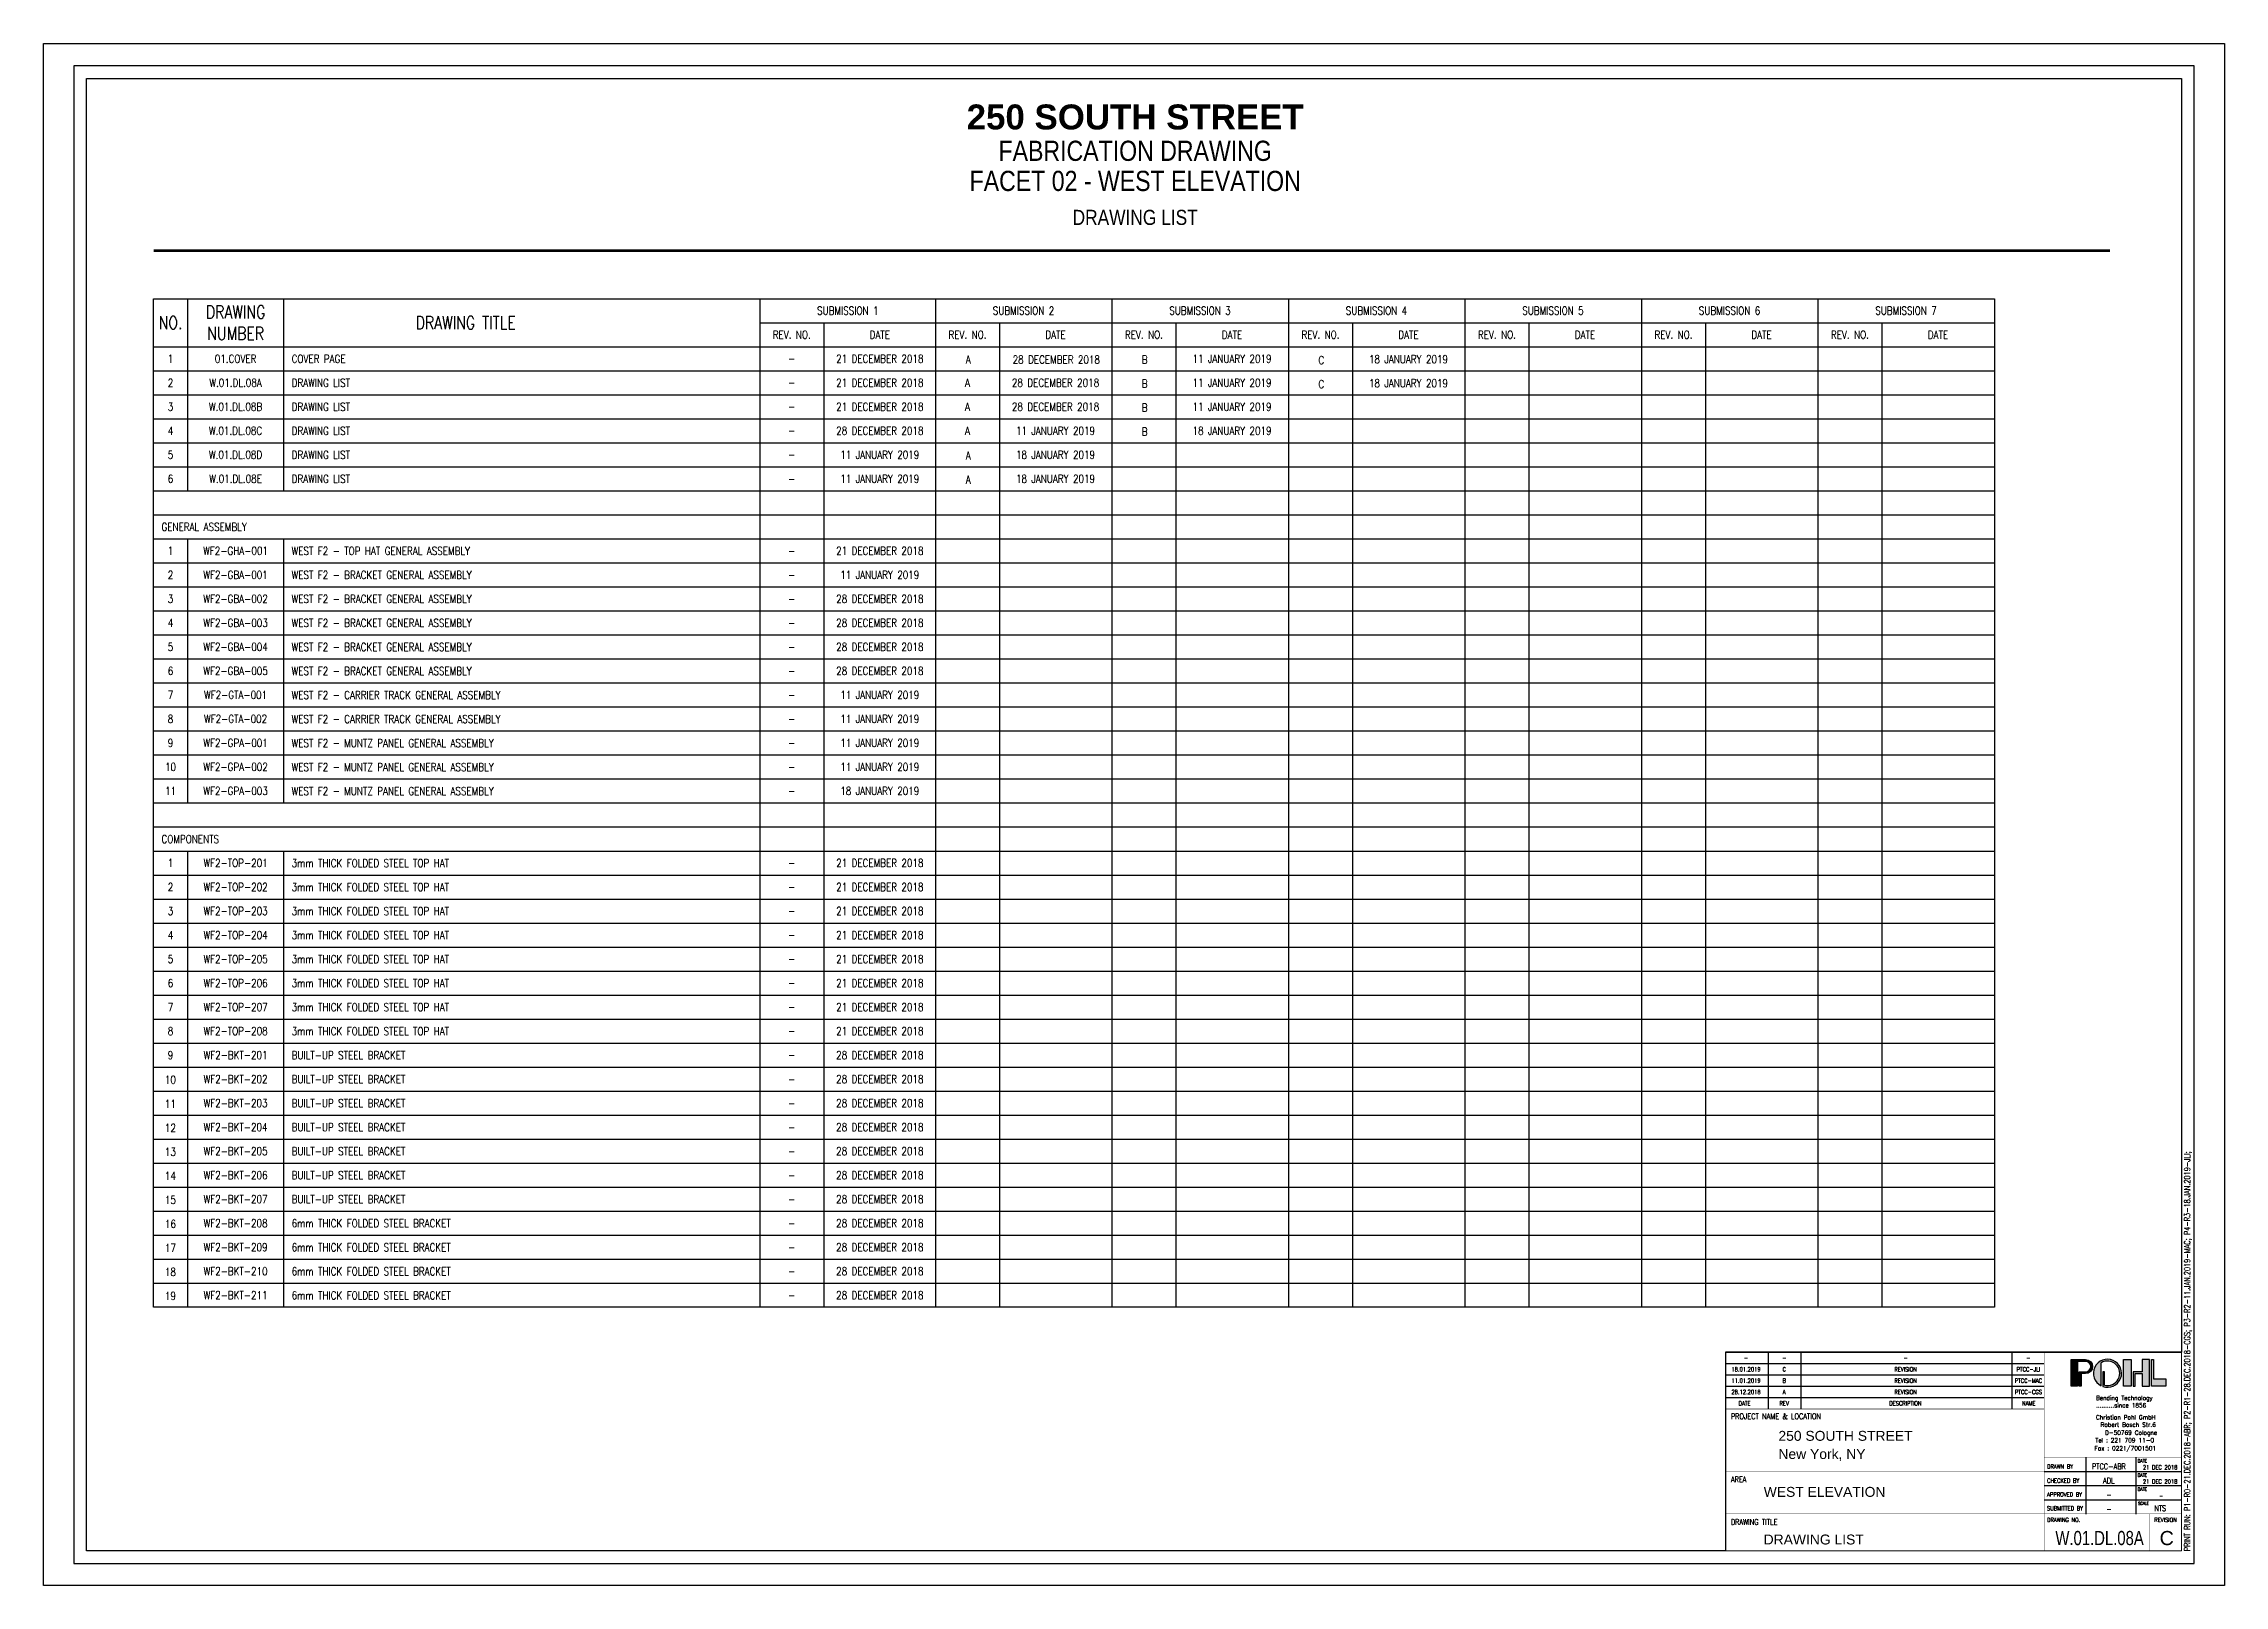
# Paper-space layout 'W.01.DL.08A' of a CAD drawing. Header units: inches. Extents: x -0.5 to 33.6, y -0.3 to 23.7.
# The model-space entities are those that its viewports show. They can reach past a viewport. Long polylines and large blocks are cut down to what shows.
import ezdxf
from ezdxf.enums import TextEntityAlignment as Align

# ---------------------------------------------------------------- set-up
doc = ezdxf.new("R2010")
doc.units = ezdxf.units.IN
doc.header["$MEASUREMENT"] = 0
doc.layers.get('Defpoints').update_dxf_attribs({"color": 250})
for name, color, linetype in [('Z-DIMN-1', 7, 'Continuous'), ('Z-SYMB', 7, 'Continuous'), ('Z-TEXT', 7, 'Continuous')]:
    doc.layers.add(name, color=color, linetype=linetype)
doc.styles.add('Austin', font='romans.shx', dxfattribs={"width": 0.8})
doc.styles.add('AUSTIN_BDR$0$RS8', font='romans.shx', dxfattribs={"width": 0.8})
doc.styles.add('POHL 2', font='arial.ttf')
doc.styles.add('ROMANS', font='romans.shx', dxfattribs={"width": 0.8, "bigfont": 'special.shx'})
doc.styles.get("Standard").update_dxf_attribs({"font": 'ARIALN.TTF'})

# ---------------------------------------------------------------- blocks, each defined once
blk = doc.blocks.new('POHL Germany LOGO A0')
for points in [[(12.4, -6.88), (12.4, -11.97), (13.05, -11.97), (13.05, -7.53), (14.62, -7.53, 1), (14.62, -2.57), (9.53, -2.57), (9.53, -11.97), (11.83, -11.97), (11.83, -3.22), (14.62, -3.22, -1), (14.62, -6.88)], [(21.32, -11.58), (21.32, -6.88), (20.66, -6.88), (20.66, -12.07, 31.872457), (20.09, -11.82), (20.09, -3.73, -1.507879)]]:
    blk.add_hatch(color=150).paths.add_polyline_path(points)
h = blk.add_hatch(color=150)
h.paths.add_polyline_path([(42.92, -11.96), (42.92, -9.34), (38.55, -9.34), (38.55, -2.53), (37.86, -2.53), (37.86, -11.96)])
h.paths.add_polyline_path([(34.62, -7.5), (34.62, -11.99), (37.12, -11.99), (37.12, -2.53), (34.62, -2.53), (34.62, -6.9), (32.12, -6.9), (31.43, -6.9), (31.43, -11.99), (32.12, -11.99), (32.12, -7.5)])
h.paths.add_polyline_path([(30.75, -2.56), (27.99, -2.56), (27.99, -11.99), (30.69, -11.99), (30.75, -11.92)])
at = {"color": 150}
for p, q in [((20.09, -11.82), (20.09, -3.73)), ((21.32, -6.88), (20.66, -6.88)), ((20.66, -6.88), (20.66, -12.07)), ((21.32, -11.58), (21.32, -6.88)), ((30.69, -11.99), (30.75, -11.92))]:
    blk.add_line(p, q, dxfattribs=at)
blk.add_lwpolyline([(12.4, -11.97), (12.4, -6.88), (14.62, -6.88, 1), (14.62, -3.22), (11.83, -3.22), (11.83, -11.97), (9.53, -11.97), (9.53, -2.57), (14.62, -2.57, -1), (14.62, -7.53), (13.05, -7.53), (13.05, -11.97)], format="xyb", close=True, dxfattribs=at)
for points in [[(27.99, -2.56), (30.75, -2.56), (30.75, -11.99), (27.99, -11.99)], [(34.62, -7.5), (34.62, -11.99), (37.12, -11.99), (37.12, -2.53), (34.62, -2.53), (34.62, -6.9), (32.12, -6.9), (31.43, -6.9), (31.43, -11.99), (32.12, -11.99), (32.12, -7.5)], [(42.92, -9.34), (42.92, -11.96), (37.86, -11.96), (37.86, -2.53), (38.55, -2.53), (38.55, -9.34)]]:
    blk.add_lwpolyline(points, close=True, dxfattribs=at)
for centre, radius, start, end in [((22.35, -7.4), 4.96, 250.17273, 242.98446), ((22.36, -7.4), 4.31, 255.97007, 121.76365)]:
    blk.add_arc(centre, radius, start, end, dxfattribs=at)
at = {"style": 'Austin'}
blk.add_text('Bending Technology', height=1.5, dxfattribs=at).set_placement((18.28, -16.84))
at = {"color": 7, "style": 'Austin'}
for s, p in [('Christian Pohl GmbH', (18.28, -23.67)), ('..........since 1856', (18.28, -19.45)), ('Tel : 221 709 11-0', (18.07, -31.77)), ('Robert Bosch Str.6', (19.91, -26.29)), ('D-50769 Cologne', (21.48, -29.11)), ('Fax : 0221/7001501', (17.78, -34.6))]:
    blk.add_text(s, height=1.5, dxfattribs=at).set_placement(p)
blk = doc.blocks.new('Title Block A1 Shop')
at = {"color": 1}
for p, q in [((655.08, 83.75), (836, 83.75)), ((672.06, 83.75), (672.06, 61.25)), ((684.99, 83.75), (684.99, 61.25)), ((768.59, 83.75), (768.59, 61.25)), ((655.08, 65.75), (781.45, 65.75)), ((798.04, 42.13), (798.04, 19.49)), ((817.88, 42.13), (817.88, 19.49))]:
    blk.add_line(p, q, dxfattribs=at)
at = {"color": 14}
for p, q in [((655.08, 79.25), (781.45, 79.25)), ((655.08, 74.75), (781.45, 74.75)), ((655.08, 70.25), (781.45, 70.25)), ((781.45, 36.5), (836, 36.5)), ((781.45, 30.88), (836, 30.88)), ((781.45, 25.25), (836, 25.25))]:
    blk.add_line(p, q, dxfattribs=at)
at = {"color": 8}
blk.add_lwpolyline([(841, 0), (841, 594), (0, 594), (0, 0)], close=True, dxfattribs=at)
at = {"color": 4, "lineweight": 30, "const_width": 0.225}
blk.add_lwpolyline([(836, 5), (836, 589), (5, 589), (5, 5)], close=True, dxfattribs=at)
at = {"color": 4, "const_width": 0.169}
blk.add_lwpolyline([(655.08, 83.75), (836, 83.75), (836, 5), (655.08, 5)], close=True, dxfattribs=at)
for points in [[(781.45, 83.75), (781.45, 5)], [(655.08, 61.25), (781.45, 61.25)], [(655.08, 36.5), (781.45, 36.5)], [(836, 42.13), (781.45, 42.13)], [(655.08, 19.63), (781.45, 19.63)], [(781.45, 19.63), (836, 19.63)], [(823.22, 19.63), (823.22, 5)]]:
    blk.add_lwpolyline(points, dxfattribs=at)
at = {"xscale": 1.125, "yscale": 1.125, "zscale": 1.125}
blk.add_blockref('POHL Germany LOGO A0', (781.45, 83.75), dxfattribs=at)
at = {"color": 8, "style": 'Austin', "width": 0.8}
for p in [(818.55, 39.99), (818.55, 34.36), (818.55, 28.74)]:
    blk.add_text('DATE', height=1.35, dxfattribs=at).set_placement(p)
at = {"color": 7, "style": 'Austin'}
for s, insert, char_height, attachment_point in [('DATE', (665.01, 63.5), 1.688, 6), ('REV', (678.34, 63.5), 1.688, 5), ('DESCRIPTION', (726.41, 63.5), 1.6875, 5), ('NAME', (775.37, 63.5), 1.688, 5)]:
    blk.add_mtext(s, dxfattribs=dict(at, insert=insert, char_height=char_height, attachment_point=attachment_point))
at = {"color": 8}
for s, insert, char_height, attachment_point, style in [('PROJECT NAME & LOCATION', (657.2, 58.34), 2.25, 4, 'Austin'), ('DRAWN BY', (782.61, 38.44), 1.688, 4, 'Austin'), ('AREA', (657.2, 33.32), 2.25, 4, 'Austin'), ('APPROVED BY', (782.61, 27.34), 1.6875, 4, 'Austin'), ('CHECKED BY', (782.61, 32.85), 1.688, 4, 'Austin'), ('DRAWING TITLE', (657.2, 16.43), 2.25, 4, 'Austin'), ('SUBMITTED BY', (782.61, 21.85), 1.6875, 4, 'Austin'), ('\\PDRAWING NO.', (782.61, 18.68), 1.6875, 4, 'AUSTIN_BDR$0$RS8'), ('\\PSCALE', (818.73, 24.8), 1.181, 4, 'Austin'), ('\\PREVISION', (829.61, 18.68), 1.688, 5, 'AUSTIN_BDR$0$RS8')]:
    blk.add_mtext(s, dxfattribs=dict(at, insert=insert, char_height=char_height, attachment_point=attachment_point, style=style))
at = {"color": 8, "style": 'Austin', "width": 0.8}
for tag, height, p in [('DATE_4', 1.69, (663.22, 81.5)), ('NUM_4', 1.69, (678.39, 81.5)), ('DESCRIPTION_4', 1.69, (726.48, 81.5)), ('NAME_4', 1.69, (775.23, 81.5)), ('DATE_3', 1.69, (663.22, 77)), ('DATE_2', 1.69, (663.22, 72.5)), ('NUM_3', 1.69, (678.39, 77)), ('NUM_2', 1.69, (678.39, 72.5)), ('DESCRIPTION_3', 1.69, (726.48, 77)), ('DESCRIPTION_2', 1.69, (726.48, 72.5)), ('NAME_3', 1.69, (775.23, 77)), ('NAME_2', 1.69, (775.23, 72.5)), ('DATE_1', 1.69, (663.22, 68)), ('NUM_1', 1.69, (678.39, 68)), ('DESCRIPTION_1', 1.69, (726.48, 68)), ('NAME_1', 1.69, (775.23, 68)), ('DRAW_BY', 2.25, (807.14, 38.45)), ('DRAW_DATE', 1.69, (827.51, 38.11)), ('CHECK_BY', 2.25, (807.14, 32.83)), ('APP_BY', 2.25, (807.14, 27.2)), ('CHECK_DATE', 1.69, (827.88, 32.48)), ('APP_DATE', 1.69, (827.89, 26.86)), ('SUBMITTED', 2.25, (807.14, 21.58)), ('SCALE', 2.25, (827.51, 21.91))]:
    blk.add_attdef(tag, text='', height=height, dxfattribs=at).set_placement(p, align=Align.MIDDLE_CENTER)
at = {"color": 7, "linetype": 'Continuous', "style": 'POHL 2'}
for tag, p in [('PROJECT_NAME_1', (676.08, 47.44)), ('PROJECT_NAME_2', (676.08, 40.22)), ('AREA', (676.08, 25.23)), ('DRAWING_TITLE', (676.08, 6.34))]:
    blk.add_attdef(tag, text='', height=3.94, dxfattribs=at).set_placement(p, align=Align.BOTTOM_LEFT)
at = {"color": 7, "style": 'POHL 2'}
for tag, p in [('NO.', (785.92, 5.57)), ('REV', (827.26, 5.57))]:
    blk.add_attdef(tag, text='', height=5.63, dxfattribs=at).set_placement(p, align=Align.BOTTOM_LEFT)

msp = doc.modelspace()

# ---------------------------------------------------------------- linework, layer by layer
msp.add_lwpolyline([(-142.468, -387.301, 0.0394, 0.0394, 0), (-111.916, -387.301, 0, 0, 0)], format="xyseb")
for points in [[(-142.468, -389.176), (-113.72, -389.176)], [(-142.468, -389.551), (-113.72, -389.551)], [(-142.468, -389.551), (-127.501, -389.551)], [(-142.468, -389.551), (-127.501, -389.551)], [(-142.468, -389.926), (-113.72, -389.926)], [(-142.468, -390.301), (-113.72, -390.301)], [(-142.468, -390.676), (-113.72, -390.676)], [(-142.468, -391.426), (-113.72, -391.426)], [(-142.468, -391.426), (-113.72, -391.426)], [(-142.468, -392.176), (-113.72, -392.176)], [(-142.468, -392.551), (-113.72, -392.551)], [(-142.468, -392.926), (-113.72, -392.926)], [(-142.468, -393.301), (-113.72, -393.301)], [(-142.468, -393.301), (-113.72, -393.301)], [(-142.468, -393.676), (-113.72, -393.676)], [(-142.468, -394.051), (-113.72, -394.051)], [(-142.468, -394.426), (-113.72, -394.426)], [(-142.468, -394.801), (-113.72, -394.801)], [(-142.468, -395.176), (-113.72, -395.176)], [(-142.468, -395.551), (-113.72, -395.551)], [(-142.468, -395.926), (-113.72, -395.926)], [(-142.468, -396.301), (-113.72, -396.301)], [(-142.468, -397.051), (-113.72, -397.051)], [(-142.468, -397.426), (-113.72, -397.426)], [(-142.468, -397.801), (-113.72, -397.801)], [(-142.468, -398.176), (-113.72, -398.176)], [(-142.468, -398.551), (-113.72, -398.551)], [(-142.468, -398.926), (-113.72, -398.926)], [(-142.468, -399.301), (-113.72, -399.301)], [(-142.468, -399.676), (-113.72, -399.676)], [(-142.468, -400.051), (-113.72, -400.051)], [(-142.468, -400.426), (-113.72, -400.426)], [(-142.468, -400.801), (-113.72, -400.801)], [(-142.468, -401.176), (-113.72, -401.176)], [(-142.468, -401.551), (-113.72, -401.551)], [(-142.468, -401.926), (-113.72, -401.926)], [(-142.468, -402.301), (-113.72, -402.301)], [(-142.468, -402.676), (-113.72, -402.676)], [(-142.468, -403.051), (-113.72, -403.051)], [(-142.468, -403.426), (-113.72, -403.426)]]:
    msp.add_lwpolyline(points)
at = {"layer": 'Defpoints'}
msp.add_lwpolyline([(-143.513, -384.612), (-110.797, -384.612), (-110.797, -404.504), (-117.919, -404.504), (-117.919, -407.604), (-143.513, -407.604)], close=True, dxfattribs=at)
at = {"layer": 'Z-SYMB', "color": 1}
for p, q in [((-141.936, -391.801), (-141.936, -395.926)), ((-140.436, -391.801), (-140.436, -395.926))]:
    msp.add_line(p, q, dxfattribs=at)
at = {"layer": 'Z-SYMB', "color": 5}
msp.add_lwpolyline([(-142.468, -388.051), (-113.72, -388.051), (-113.72, -403.801), (-142.468, -403.801)], close=True, dxfattribs=at)
at = {"layer": 'Z-SYMB', "color": 1}
for points in [[(-141.936, -388.051), (-141.936, -391.051)], [(-140.436, -388.051), (-140.436, -391.051)], [(-142.468, -391.051), (-113.72, -391.051)], [(-142.468, -391.426), (-113.72, -391.426)], [(-142.468, -391.801), (-113.72, -391.801)], [(-142.468, -395.926), (-113.72, -395.926)], [(-142.468, -395.926), (-113.72, -395.926)], [(-142.468, -396.301), (-113.72, -396.301)], [(-142.468, -396.301), (-113.72, -396.301)], [(-142.468, -396.676), (-113.72, -396.676)], [(-141.936, -396.676), (-141.936, -403.801)], [(-140.436, -396.676), (-140.436, -403.801)]]:
    msp.add_lwpolyline(points, dxfattribs=at)
at = {"layer": 'Z-SYMB', "color": 5}
for points in [[(-133.001, -388.051), (-133.001, -403.801)], [(-130.257, -388.051), (-130.257, -403.801)], [(-127.501, -388.051), (-127.501, -403.801)], [(-124.745, -388.051), (-124.745, -403.801)], [(-121.989, -388.051), (-121.989, -403.801)], [(-119.232, -388.051), (-119.232, -403.801)], [(-116.476, -388.051), (-116.476, -403.801)], [(-142.468, -388.801), (-113.72, -388.801)]]:
    msp.add_lwpolyline(points, dxfattribs=at)
at = {"layer": 'Z-SYMB', "color": 2}
for points in [[(-133.001, -388.426), (-113.72, -388.426)], [(-132.001, -388.426), (-132.001, -403.801)], [(-129.257, -388.426), (-129.257, -403.801)], [(-126.501, -388.426), (-126.501, -403.801)], [(-123.745, -388.426), (-123.745, -403.801)], [(-120.989, -388.426), (-120.989, -403.801)], [(-118.232, -388.426), (-118.232, -403.801)], [(-115.476, -388.426), (-115.476, -403.801)]]:
    msp.add_lwpolyline(points, dxfattribs=at)

# ---------------------------------------------------------------- texts
at = {"insert": (-127.138, -385.018), "char_height": 0.38976, "width": 18.05801, "attachment_point": 2}
msp.add_mtext('{\\fArial Greek|b1|i0|c0|p34;250 SOUTH STREET}', dxfattribs=at)
at = {"attachment_point": 2}
for s, insert, char_height in [('FABRICATION DRAWING', (-127.138, -385.584), 0.31496), ('FACET 02 - WEST ELEVATION', (-127.138, -386.054), 0.31496), ('DRAWING LIST', (-127.138, -386.663), 0.23622)]:
    msp.add_mtext(s, dxfattribs=dict(at, insert=insert, char_height=char_height))
at = {"layer": 'Z-TEXT', "style": 'ROMANS', "width": 0.8}
for s, height, p in [('COVER PAGE', 0.1254, (-140.311, -388.99)), ('DRAWING LIST ', 0.12538, (-140.311, -389.365)), ('DRAWING LIST ', 0.12538, (-140.311, -389.74)), ('GENERAL ASSEMBLY', 0.12538, (-142.343, -391.615)), ('WEST F2 - TOP HAT GENERAL ASSEMBLY', 0.12538, (-140.311, -391.99)), ('WEST F2 - BRACKET GENERAL ASSEMBLY', 0.12538, (-140.311, -392.365)), ('WEST F2 - BRACKET GENERAL ASSEMBLY', 0.12538, (-140.311, -392.74)), ('WEST F2 - BRACKET GENERAL ASSEMBLY', 0.12538, (-140.311, -393.115)), ('WEST F2 - BRACKET GENERAL ASSEMBLY', 0.12538, (-140.311, -393.49)), ('WEST F2 - BRACKET GENERAL ASSEMBLY', 0.12538, (-140.311, -393.865)), ('WEST F2 - CARRIER TRACK GENERAL ASSEMBLY', 0.12538, (-140.311, -394.24)), ('WEST F2 - CARRIER TRACK GENERAL ASSEMBLY', 0.12538, (-140.311, -394.615)), ('WEST F2 - MUNTZ PANEL GENERAL ASSEMBLY', 0.12538, (-140.311, -394.99)), ('WEST F2 - MUNTZ PANEL GENERAL ASSEMBLY', 0.12538, (-140.311, -395.365)), ('COMPONENTS', 0.1254, (-142.343, -396.49)), ('3mm THICK FOLDED STEEL TOP HAT', 0.12538, (-140.311, -396.865)), ('3mm THICK FOLDED STEEL TOP HAT', 0.12538, (-140.311, -397.24)), ('3mm THICK FOLDED STEEL TOP HAT', 0.12538, (-140.311, -397.615)), ('3mm THICK FOLDED STEEL TOP HAT', 0.12538, (-140.311, -397.99)), ('3mm THICK FOLDED STEEL TOP HAT', 0.12538, (-140.311, -398.365)), ('3mm THICK FOLDED STEEL TOP HAT', 0.12538, (-140.311, -398.74)), ('3mm THICK FOLDED STEEL TOP HAT', 0.12538, (-140.311, -399.115)), ('3mm THICK FOLDED STEEL TOP HAT', 0.12538, (-140.311, -399.49)), ('BUILT-UP STEEL BRACKET', 0.1254, (-140.311, -399.865)), ('BUILT-UP STEEL BRACKET', 0.1254, (-140.311, -400.24)), ('BUILT-UP STEEL BRACKET', 0.1254, (-140.311, -400.615)), ('BUILT-UP STEEL BRACKET', 0.1254, (-140.311, -400.99)), ('BUILT-UP STEEL BRACKET', 0.1254, (-140.311, -401.365)), ('BUILT-UP STEEL BRACKET', 0.1254, (-140.311, -401.74)), ('BUILT-UP STEEL BRACKET', 0.1254, (-140.311, -402.115)), ('6mm THICK FOLDED STEEL BRACKET', 0.1254, (-140.311, -402.49)), ('6mm THICK FOLDED STEEL BRACKET', 0.1254, (-140.311, -402.865)), ('6mm THICK FOLDED STEEL BRACKET', 0.1254, (-140.311, -403.24)), ('6mm THICK FOLDED STEEL BRACKET', 0.1254, (-140.311, -403.615))]:
    msp.add_text(s, height=height, dxfattribs=at).set_placement(p, align=Align.MIDDLE_LEFT)
at = {"layer": 'Z-TEXT', "color": 1, "style": 'ROMANS', "width": 0.8}
for s, p in [('DRAWING LIST ', (-140.311, -390.115)), ('DRAWING LIST ', (-140.311, -390.49)), ('DRAWING LIST ', (-140.311, -390.865)), ('WEST F2 - MUNTZ PANEL GENERAL ASSEMBLY', (-140.311, -395.74))]:
    msp.add_text(s, height=0.12538, dxfattribs=at).set_placement(p, align=Align.MIDDLE_LEFT)
at = {"layer": 'Z-TEXT', "color": 2, "char_height": 0.2006, "attachment_point": 5, "style": 'ROMANS'}
for s, insert in [('DRAWING \\PNUMBER', (-141.186, -388.426)), ('NO.', (-142.202, -388.426)), ('DRAWING TITLE', (-137.594, -388.426))]:
    msp.add_mtext(s, dxfattribs=dict(at, insert=insert))
at = {"layer": 'Z-TEXT', "attachment_point": 5, "style": 'ROMANS'}
for s, insert, char_height in [('SUBMISSION 1', (-131.626, -388.238), 0.12538), ('SUBMISSION 2', (-128.882, -388.238), 0.12538), ('SUBMISSION 3', (-126.126, -388.238), 0.12538), ('SUBMISSION 4', (-123.37, -388.238), 0.12538), ('SUBMISSION 5', (-120.614, -388.238), 0.12538), ('SUBMISSION 6', (-117.857, -388.238), 0.12538), ('SUBMISSION 7', (-115.101, -388.238), 0.12538), ('REV. NO.', (-132.501, -388.613), 0.1254), ('DATE', (-131.126, -388.613), 0.1254), ('REV. NO.', (-129.757, -388.613), 0.1254), ('DATE', (-128.382, -388.613), 0.1254), ('REV. NO.', (-127.001, -388.613), 0.1254), ('DATE', (-125.626, -388.613), 0.1254), ('REV. NO.', (-124.245, -388.613), 0.1254), ('DATE', (-122.87, -388.613), 0.1254), ('REV. NO.', (-121.489, -388.613), 0.1254), ('DATE', (-120.114, -388.613), 0.1254), ('REV. NO.', (-118.732, -388.613), 0.1254), ('DATE', (-117.357, -388.613), 0.1254), ('REV. NO.', (-115.976, -388.613), 0.1254), ('DATE', (-114.601, -388.613), 0.1254), ('1', (-142.202, -388.988), 0.125), ('01.COVER', (-141.186, -388.988), 0.1254), ('-', (-132.501, -388.988), 0.125), ('21 DECEMBER 2018', (-131.126, -388.988), 0.12538), ('A', (-129.745, -389.002), 0.125), ('28 DECEMBER 2018', (-128.37, -389.002), 0.12538), ('B', (-126.989, -389.002), 0.125), ('11 JANUARY 2019', (-125.626, -388.988), 0.12538), ('2', (-142.202, -389.363), 0.125), ('W.01.DL.08A', (-141.186, -389.363), 0.12538), ('-', (-132.501, -389.363), 0.125), ('21 DECEMBER 2018', (-131.126, -389.363), 0.12538), ('A', (-129.757, -389.363), 0.125), ('28 DECEMBER 2018', (-128.382, -389.363), 0.12538), ('B', (-126.989, -389.377), 0.125), ('11 JANUARY 2019', (-125.626, -389.363), 0.12538), ('3', (-142.202, -389.738), 0.125), ('W.01.DL.08B', (-141.186, -389.738), 0.12538), ('-', (-132.501, -389.738), 0.125), ('21 DECEMBER 2018', (-131.126, -389.738), 0.12538), ('A', (-129.757, -389.738), 0.125), ('28 DECEMBER 2018', (-128.382, -389.738), 0.12538), ('B', (-126.989, -389.752), 0.125), ('11 JANUARY 2019', (-125.626, -389.738), 0.12538), ('-', (-132.501, -390.113), 0.125), ('28 DECEMBER 2018', (-131.126, -390.113), 0.12538), ('A', (-129.757, -390.113), 0.125), ('11 JANUARY 2019', (-128.382, -390.114), 0.12538), ('-', (-132.501, -390.488), 0.125), ('11 JANUARY 2019', (-131.126, -390.488), 0.12538), ('-', (-132.501, -390.863), 0.125), ('11 JANUARY 2019', (-131.126, -390.863), 0.12538), ('1', (-142.202, -391.988), 0.125), ('WF2-GHA-001', (-141.186, -391.988), 0.12538), ('21 DECEMBER 2018', (-131.126, -391.988), 0.12538), ('2', (-142.202, -392.363), 0.125), ('WF2-GBA-001', (-141.186, -392.363), 0.12538), ('-', (-132.501, -391.988), 0.125), ('11 JANUARY 2019', (-131.126, -392.363), 0.12538), ('-', (-132.501, -392.363), 0.125), ('3', (-142.202, -392.738), 0.125), ('WF2-GBA-002', (-141.186, -392.738), 0.12538), ('-', (-132.501, -392.738), 0.125), ('28 DECEMBER 2018', (-131.126, -392.738), 0.12538), ('4', (-142.202, -393.113), 0.125), ('WF2-GBA-003', (-141.186, -393.113), 0.12538), ('-', (-132.501, -393.113), 0.125), ('28 DECEMBER 2018', (-131.126, -393.113), 0.12538), ('5', (-142.202, -393.488), 0.125), ('WF2-GBA-004', (-141.186, -393.488), 0.12538), ('-', (-132.501, -393.488), 0.125), ('28 DECEMBER 2018', (-131.126, -393.488), 0.12538), ('6', (-142.202, -393.863), 0.125), ('WF2-GBA-005', (-141.186, -393.863), 0.12538), ('-', (-132.501, -393.863), 0.125), ('28 DECEMBER 2018', (-131.126, -393.863), 0.12538), ('7', (-142.202, -394.238), 0.125), ('WF2-GTA-001', (-141.186, -394.238), 0.12538), ('-', (-132.501, -394.238), 0.125), ('11 JANUARY 2019', (-131.126, -394.238), 0.12538), ('8', (-142.202, -394.613), 0.125), ('WF2-GTA-002', (-141.186, -394.613), 0.12538), ('-', (-132.501, -394.613), 0.125), ('11 JANUARY 2019', (-131.126, -394.613), 0.12538), ('9', (-142.202, -394.988), 0.125), ('WF2-GPA-001', (-141.186, -394.988), 0.12538), ('-', (-132.501, -394.988), 0.125), ('11 JANUARY 2019', (-131.126, -394.988), 0.12538), ('10', (-142.202, -395.363), 0.1254), ('WF2-GPA-002', (-141.186, -395.363), 0.12538), ('-', (-132.501, -395.363), 0.125), ('11 JANUARY 2019', (-131.126, -395.363), 0.12538), ('1', (-142.202, -396.863), 0.125), ('WF2-TOP-201', (-141.186, -396.863), 0.1254), ('-', (-132.501, -396.863), 0.125), ('21 DECEMBER 2018', (-131.126, -396.863), 0.12538), ('2', (-142.202, -397.238), 0.125), ('WF2-TOP-202', (-141.186, -397.238), 0.1254), ('-', (-132.501, -397.238), 0.125), ('21 DECEMBER 2018', (-131.126, -397.238), 0.12538), ('3', (-142.202, -397.613), 0.125), ('WF2-TOP-203', (-141.186, -397.613), 0.1254), ('-', (-132.501, -397.613), 0.125), ('21 DECEMBER 2018', (-131.126, -397.613), 0.12538), ('4', (-142.202, -397.988), 0.125), ('WF2-TOP-204', (-141.186, -397.988), 0.1254), ('-', (-132.501, -397.988), 0.125), ('21 DECEMBER 2018', (-131.126, -397.988), 0.12538), ('5', (-142.202, -398.363), 0.125), ('WF2-TOP-205', (-141.186, -398.363), 0.1254), ('-', (-132.501, -398.363), 0.125), ('21 DECEMBER 2018', (-131.126, -398.363), 0.12538), ('6', (-142.202, -398.738), 0.125), ('WF2-TOP-206', (-141.186, -398.738), 0.1254), ('-', (-132.501, -398.738), 0.125), ('21 DECEMBER 2018', (-131.126, -398.738), 0.12538), ('7', (-142.202, -399.113), 0.125), ('WF2-TOP-207', (-141.186, -399.113), 0.1254), ('-', (-132.501, -399.113), 0.125), ('21 DECEMBER 2018', (-131.126, -399.113), 0.12538), ('8', (-142.202, -399.488), 0.125), ('WF2-TOP-208', (-141.186, -399.488), 0.1254), ('21 DECEMBER 2018', (-131.126, -399.488), 0.12538), ('9', (-142.202, -399.863), 0.125), ('WF2-BKT-201', (-141.186, -399.863), 0.1254), ('-', (-132.501, -399.488), 0.125), ('28 DECEMBER 2018', (-131.126, -399.863), 0.1254), ('-', (-132.501, -399.863), 0.125), ('10', (-142.203, -400.249), 0.1254), ('WF2-BKT-202', (-141.186, -400.238), 0.1254), ('-', (-132.501, -400.238), 0.125), ('28 DECEMBER 2018', (-131.126, -400.238), 0.1254), ('11', (-142.203, -400.624), 0.1254), ('WF2-BKT-203', (-141.186, -400.613), 0.1254), ('-', (-132.501, -400.613), 0.125), ('28 DECEMBER 2018', (-131.126, -400.613), 0.1254), ('12', (-142.203, -400.999), 0.1254), ('WF2-BKT-204', (-141.186, -400.988), 0.1254), ('-', (-132.501, -400.988), 0.125), ('28 DECEMBER 2018', (-131.126, -400.988), 0.1254), ('13', (-142.203, -401.374), 0.1254), ('WF2-BKT-205', (-141.186, -401.363), 0.1254), ('-', (-132.501, -401.363), 0.125), ('28 DECEMBER 2018', (-131.126, -401.363), 0.1254), ('14', (-142.203, -401.749), 0.1254), ('WF2-BKT-206', (-141.186, -401.738), 0.1254), ('-', (-132.501, -401.738), 0.125), ('28 DECEMBER 2018', (-131.126, -401.738), 0.1254), ('15', (-142.203, -402.124), 0.1254), ('WF2-BKT-207', (-141.186, -402.113), 0.1254), ('-', (-132.501, -402.113), 0.125), ('28 DECEMBER 2018', (-131.126, -402.113), 0.1254), ('16', (-142.203, -402.499), 0.1254), ('WF2-BKT-208', (-141.186, -402.488), 0.1254), ('-', (-132.501, -402.488), 0.125), ('28 DECEMBER 2018', (-131.126, -402.488), 0.1254), ('17', (-142.203, -402.874), 0.1254), ('WF2-BKT-209', (-141.186, -402.863), 0.1254), ('28 DECEMBER 2018', (-131.126, -402.863), 0.1254), ('18', (-142.203, -403.249), 0.1254), ('WF2-BKT-210', (-141.186, -403.238), 0.1254), ('-', (-132.501, -402.863), 0.125), ('28 DECEMBER 2018', (-131.126, -403.238), 0.1254), ('WF2-BKT-211', (-141.186, -403.613), 0.1254), ('-', (-132.501, -403.238), 0.125), ('28 DECEMBER 2018', (-131.126, -403.613), 0.1254), ('19', (-142.203, -403.624), 0.1254), ('-', (-132.501, -403.613), 0.125)]:
    msp.add_mtext(s, dxfattribs=dict(at, insert=insert, char_height=char_height))
at = {"layer": 'Z-TEXT', "color": 1, "attachment_point": 5, "style": 'ROMANS'}
for s, insert, char_height in [('C', (-124.232, -389.01), 0.125), ('18 JANUARY 2019', (-122.87, -388.996), 0.12538), ('C', (-124.232, -389.385), 0.125), ('18 JANUARY 2019', (-122.87, -389.371), 0.12538), ('4', (-142.202, -390.113), 0.125), ('W.01.DL.08C', (-141.186, -390.113), 0.12538), ('B', (-126.989, -390.127), 0.125), ('18 JANUARY 2019', (-125.626, -390.113), 0.12538), ('5', (-142.202, -390.488), 0.125), ('W.01.DL.08D', (-141.186, -390.488), 0.12538), ('A', (-129.745, -390.502), 0.125), ('18 JANUARY 2019', (-128.382, -390.488), 0.12538), ('6', (-142.202, -390.863), 0.125), ('W.01.DL.08E', (-141.186, -390.863), 0.12538), ('A', (-129.745, -390.877), 0.125), ('18 JANUARY 2019', (-128.382, -390.863), 0.12538), ('11', (-142.202, -395.738), 0.1254), ('WF2-GPA-003', (-141.186, -395.738), 0.12538), ('18 JANUARY 2019', (-131.126, -395.738), 0.12538), ('-', (-132.501, -395.738), 0.125)]:
    msp.add_mtext(s, dxfattribs=dict(at, insert=insert, char_height=char_height))

psp = doc.layouts.new('W.01.DL.08A')

# ---------------------------------------------------------------- linework, layer by layer
at = {"layer": 'Defpoints'}
psp.add_lwpolyline([(-0.474, 23.734), (33.581, 23.734), (33.581, -0.343), (-0.474, -0.343)], close=True, dxfattribs=at)

# ---------------------------------------------------------------- block references
at = {"layer": 'Z-DIMN-1'}
ref = psp.add_blockref('Title Block A1 Shop', (0, 0), dxfattribs=dict(at, xscale=0.03937007874016001, yscale=0.03937007874016001, zscale=0.03937007874016001))
ref.add_attrib('DRAWING_TITLE', 'DRAWING LIST', dxfattribs={"layer": '0', "color": 7, "linetype": 'Continuous', "height": 0.15502, "style": 'POHL 2'}).set_placement((26.386, 0.249), align=Align.BOTTOM_LEFT)
ref.add_attrib('PROJECT_NAME_2', 'New York, NY', dxfattribs={"layer": '0', "color": 7, "linetype": 'Continuous', "height": 0.15502, "style": 'POHL 2'}).set_placement((26.617, 1.584), align=Align.BOTTOM_LEFT)
ref.add_attrib('SUBMITTED', '-', dxfattribs={"layer": '0', "color": 8, "height": 0.0886, "style": 'Austin', "width": 0.8}).set_placement((31.777, 0.85), align=Align.MIDDLE_CENTER)
ref.add_attrib('APP_DATE', '-', dxfattribs={"layer": '0', "color": 8, "height": 0.0664, "style": 'Austin', "width": 0.8}).set_placement((32.594, 1.057), align=Align.MIDDLE_CENTER)
ref.add_attrib('CHECK_DATE', '21 DEC 2018', dxfattribs={"layer": '0', "color": 8, "height": 0.06644, "style": 'Austin', "width": 0.8}).set_placement((32.578, 1.279), align=Align.MIDDLE_CENTER)
ref.add_attrib('DATE_4', '-', dxfattribs={"layer": '0', "color": 8, "height": 0.0664, "style": 'Austin', "width": 0.8}).set_placement((26.111, 3.209), align=Align.MIDDLE_CENTER)
ref.add_attrib('NUM_4', '-', dxfattribs={"layer": '0', "color": 8, "height": 0.0664, "style": 'Austin', "width": 0.8}).set_placement((26.708, 3.209), align=Align.MIDDLE_CENTER)
ref.add_attrib('DESCRIPTION_4', '-', dxfattribs={"layer": '0', "color": 8, "height": 0.0664, "style": 'Austin', "width": 0.8}).set_placement((28.602, 3.209), align=Align.MIDDLE_CENTER)
ref.add_attrib('NAME_4', '-', dxfattribs={"layer": '0', "color": 8, "height": 0.0664, "style": 'Austin', "width": 0.8}).set_placement((30.521, 3.209), align=Align.MIDDLE_CENTER)
ref.add_attrib('DATE_3', '18.01.2019', dxfattribs={"layer": '0', "color": 8, "height": 0.0664, "style": 'Austin', "width": 0.8}).set_placement((26.111, 3.031), align=Align.MIDDLE_CENTER)
ref.add_attrib('NUM_3', 'C', dxfattribs={"layer": '0', "color": 8, "height": 0.0664, "style": 'Austin', "width": 0.8}).set_placement((26.708, 3.031), align=Align.MIDDLE_CENTER)
ref.add_attrib('DESCRIPTION_3', 'REVISION', dxfattribs={"layer": '0', "color": 8, "height": 0.0664, "style": 'Austin', "width": 0.8}).set_placement((28.602, 3.031), align=Align.MIDDLE_CENTER)
ref.add_attrib('NAME_3', 'PTCC-JLI', dxfattribs={"layer": '0', "color": 8, "height": 0.0664, "style": 'Austin', "width": 0.8}).set_placement((30.521, 3.031), align=Align.MIDDLE_CENTER)
ref.add_attrib('DATE_2', '11.01.2019', dxfattribs={"layer": '0', "color": 8, "height": 0.0664, "style": 'Austin', "width": 0.8}).set_placement((26.111, 2.854), align=Align.MIDDLE_CENTER)
ref.add_attrib('NUM_2', 'B', dxfattribs={"layer": '0', "color": 8, "height": 0.0664, "style": 'Austin', "width": 0.8}).set_placement((26.708, 2.854), align=Align.MIDDLE_CENTER)
ref.add_attrib('DESCRIPTION_2', 'REVISION', dxfattribs={"layer": '0', "color": 8, "height": 0.0664, "style": 'Austin', "width": 0.8}).set_placement((28.602, 2.854), align=Align.MIDDLE_CENTER)
ref.add_attrib('NAME_2', 'PTCC-MAC', dxfattribs={"layer": '0', "color": 8, "height": 0.0664, "style": 'Austin', "width": 0.8}).set_placement((30.521, 2.854), align=Align.MIDDLE_CENTER)
ref.add_attrib('DATE_1', '28.12.2018', dxfattribs={"layer": '0', "color": 8, "height": 0.0664, "style": 'Austin', "width": 0.8}).set_placement((26.111, 2.677), align=Align.MIDDLE_CENTER)
ref.add_attrib('NUM_1', 'A', dxfattribs={"layer": '0', "color": 8, "height": 0.0664, "style": 'Austin', "width": 0.8}).set_placement((26.708, 2.677), align=Align.MIDDLE_CENTER)
ref.add_attrib('DESCRIPTION_1', 'REVISION', dxfattribs={"layer": '0', "color": 8, "height": 0.0664, "style": 'Austin', "width": 0.8}).set_placement((28.602, 2.677), align=Align.MIDDLE_CENTER)
ref.add_attrib('NAME_1', 'PTCC-CGS', dxfattribs={"layer": '0', "color": 8, "height": 0.0664, "style": 'Austin', "width": 0.8}).set_placement((30.521, 2.677), align=Align.MIDDLE_CENTER)
ref.add_attrib('PROJECT_NAME_1', '250 SOUTH STREET', dxfattribs={"layer": '0', "color": 7, "linetype": 'Continuous', "height": 0.15502, "style": 'POHL 2'}).set_placement((26.617, 1.868), align=Align.BOTTOM_LEFT)
ref.add_attrib('AREA', 'WEST ELEVATION', dxfattribs={"layer": '0', "color": 7, "linetype": 'Continuous', "height": 0.15502, "style": 'POHL 2'}).set_placement((26.387, 0.993), align=Align.BOTTOM_LEFT)
ref.add_attrib('NO.', 'W.01.DL.08A', dxfattribs={"layer": '0', "color": 7, "height": 0.22146, "style": 'POHL 2', "width": 0.75}).set_placement((30.942, 0.219), align=Align.BOTTOM_LEFT)
ref.add_attrib('REV', 'C', dxfattribs={"layer": '0', "color": 7, "height": 0.221, "style": 'POHL 2'}).set_placement((32.569, 0.219), align=Align.BOTTOM_LEFT)
ref.add_attrib('DRAW_BY', 'PTCC-ABR', dxfattribs={"layer": '0', "color": 8, "height": 0.0886, "style": 'Austin', "width": 0.8}).set_placement((31.777, 1.514), align=Align.MIDDLE_CENTER)
ref.add_attrib('CHECK_BY', 'ADL', dxfattribs={"layer": '0', "color": 8, "height": 0.0886, "style": 'Austin', "width": 0.8}).set_placement((31.777, 1.292), align=Align.MIDDLE_CENTER)
ref.add_attrib('APP_BY', '-', dxfattribs={"layer": '0', "color": 8, "height": 0.0886, "style": 'Austin', "width": 0.8}).set_placement((31.777, 1.071), align=Align.MIDDLE_CENTER)
ref.add_attrib('DRAW_DATE', '21 DEC 2018', dxfattribs={"layer": '0', "color": 8, "height": 0.06644, "style": 'Austin', "width": 0.8}).set_placement((32.578, 1.5), align=Align.MIDDLE_CENTER)
ref.add_attrib('SCALE', 'NTS', dxfattribs={"layer": '0', "color": 8, "height": 0.0886, "style": 'Austin', "width": 0.666667}).set_placement((32.579, 0.862), align=Align.MIDDLE_CENTER)

# ---------------------------------------------------------------- texts
at = {"layer": 'Z-TEXT', "insert": (33.014, 0.19), "char_height": 0.09375, "attachment_point": 4, "rotation": 90, "style": 'ROMANS'}
psp.add_mtext('PRINT RUN: P1-R0-21.DEC.2018-ABR; P2-R1-28.DEC.2018-CGS; P3-R2-11.JAN.2019-MAC; P4-R3-18.JAN.2019-JLI;', dxfattribs=at)

# ---------------------------------------------------------------- viewports
at = {"layer": 'Defpoints'}
psp.add_viewport(center=(16.555, 11.693), size=(32.717, 22.99213), view_center_point=(-127.155, -396.108), view_height=22.99213, dxfattribs=at)

doc.saveas('drawing.dxf')
